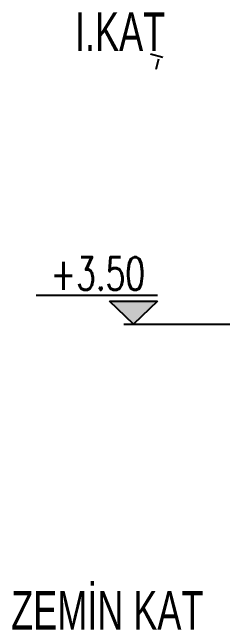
# Model space of a CAD drawing. Extents: x 3907.4 to 3911.57, y -3054.42 to -3053.7.
# Drawn here: x 3909.4221 to 3909.4447, y -3054.2695 to -3054.2055 of the extents above; entities that cross this region are included whole.
import ezdxf
from ezdxf.enums import TextEntityAlignment as Align

# ---------------------------------------------------------------- set-up
doc = ezdxf.new("R2010")
doc.units = 0
doc.header["$LTSCALE"] = 2
doc.header["$MEASUREMENT"] = 0
doc.layers.add('SıVA', color=6, linetype='CONTINUOUS')
doc.layers.add('TEXT', color=11, linetype='CONTINUOUS')
doc.styles.add('KAPı-PEN', font='simplex.shx', dxfattribs={"width": 0.7, "height": 10})
doc.styles.add('MAHAL', font='stylu.ttf', dxfattribs={"width": 0.7, "height": 20})

msp = doc.modelspace()

# ---------------------------------------------------------------- hatches: boundary and pattern name
at = {"layer": 'TEXT'}
msp.add_hatch(color=3, dxfattribs=at).paths.add_polyline_path([(3909.437211, -3054.235411), (3909.432211, -3054.235411), (3909.434711, -3054.237811)])

# ---------------------------------------------------------------- linework, layer by layer
at = {"layer": 'SıVA', "color": 9}
for p, q in [((3909.43775, -3054.210166), (3909.436497, -3054.209809)), ((3909.437333, -3054.210343), (3909.437055, -3054.211414))]:
    msp.add_line(p, q, dxfattribs=at)
at = {"layer": 'TEXT', "color": 3}
for p, q in [((3909.424603, -3054.234811), (3909.437211, -3054.234811)), ((3909.434711, -3054.237811), (3909.432211, -3054.235411)), ((3909.432211, -3054.235411), (3909.437211, -3054.235411)), ((3909.437211, -3054.235411), (3909.434711, -3054.237811)), ((3909.433711, -3054.237811), (3909.444711, -3054.237811))]:
    msp.add_line(p, q, dxfattribs=at)

# ---------------------------------------------------------------- texts
at = {"layer": 'TEXT', "color": 3, "style": 'MAHAL', "width": 0.7}
for s, p in [('I.KAT', (3909.428645, -3054.209474)), ('ZEMİN KAT', (3909.422011, -3054.269474))]:
    msp.add_text(s, height=0.004, dxfattribs=at).set_placement(p)
at = {"layer": 'TEXT', "color": 3, "style": 'KAPı-PEN', "width": 0.7}
msp.add_attdef('+3.50', text='+3.50', height=0.0034, dxfattribs=at).set_placement((3909.431013, -3054.234254), align=Align.CENTER)

doc.saveas('drawing.dxf')
